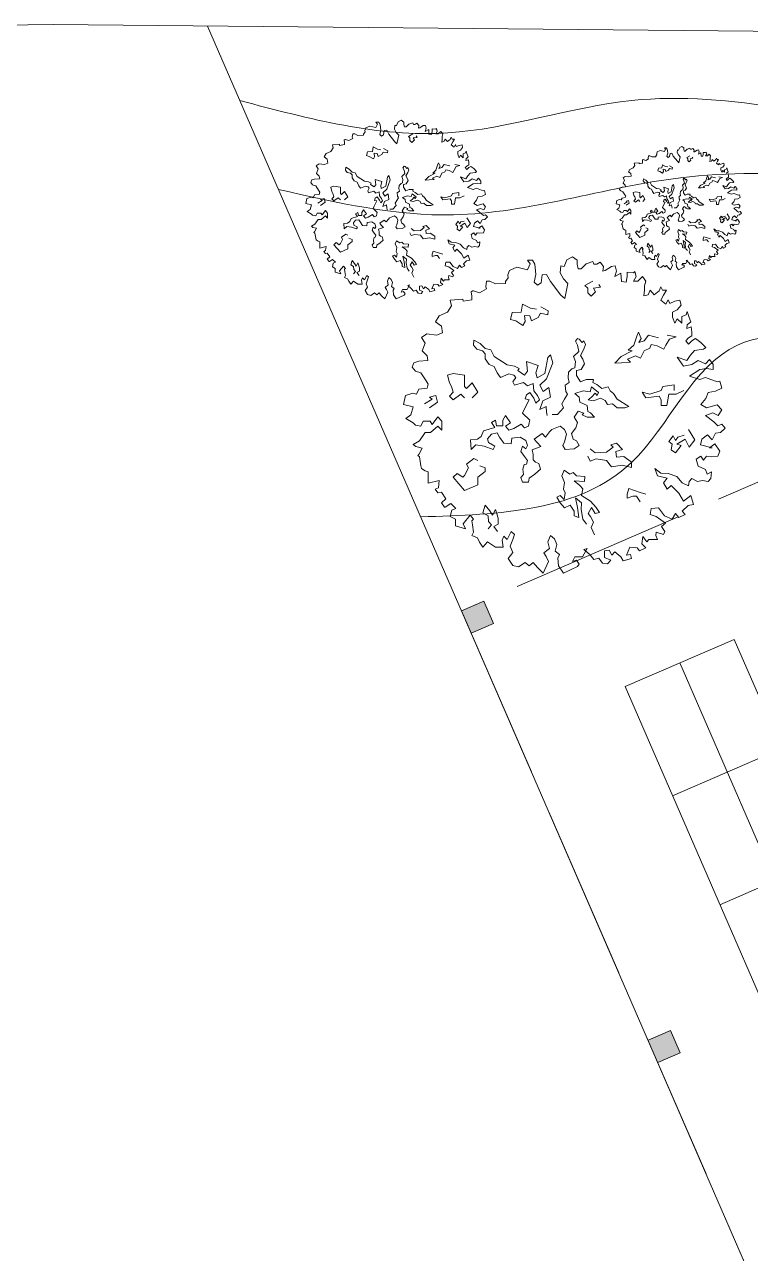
# Model space of a CAD drawing. Header units: metres. Extents: x -48 to 2360, y -1392 to 453.
# Drawn here: x 836.19 to 851.08, y -81.99 to -56.77 of the extents above; entities that cross this region are included whole.
import ezdxf

# ---------------------------------------------------------------- set-up
doc = ezdxf.new("R2010")
doc.units = ezdxf.units.M
doc.linetypes.add('ACAD_ISO02W100', pattern=[15, 12, -3])
doc.layers.get('0').update_dxf_attribs({"color": 200})
doc.layers.add('JARDINERAS', color=93, linetype='Continuous', lineweight=5, transparency=0.4)
for name, color, linetype, lineweight in [('MUROS', 31, 'Continuous', 9), ('proyecciones nuevas', 170, 'ACAD_ISO02W100', 13), ('trazo', 7, 'Continuous', 18)]:
    doc.layers.add(name, color=color, linetype=linetype, lineweight=lineweight)
doc.layers.add('Vegetación-h', color=7, linetype='Continuous', lineweight=5, true_color=0x5f7f00, transparency=0.5)

# ---------------------------------------------------------------- blocks, each defined once
blk = doc.blocks.new('arb29')
at = {"layer": 'Vegetación-h', "linetype": 'Continuous'}
for points in [[(1.833, -0.001), (1.929, -0.073), (1.976, -0.118), (2.022, -0.099), (2.061, -0.145), (2.008, -0.196), (1.95, -0.203), (1.91, -0.281), (1.857, -0.222), (1.793, -0.275), (1.774, -0.339), (1.91, -0.373), (1.878, -0.373), (1.942, -0.326), (2.001, -0.411), (1.976, -0.47), (1.905, -0.477), (1.846, -0.47), (1.812, -0.517), (1.78, -0.47), (1.727, -0.504), (1.748, -0.587), (1.833, -0.626), (1.852, -0.679), (1.905, -0.653), (1.897, -0.73), (1.865, -0.764), (1.799, -0.751), (1.74, -0.764), (1.676, -0.73), (1.644, -0.764), (1.636, -0.815), (1.565, -0.778), (1.5, -0.706), (1.402, -0.672), (1.317, -0.666), (1.245, -0.613), (1.277, -0.698), (1.389, -0.725), (1.349, -0.778), (1.389, -0.855), (1.434, -0.81), (1.525, -0.9), (1.578, -0.991), (1.663, -0.927), (1.695, -1.031), (1.631, -1.044), (1.565, -1.11), (1.597, -1.148), (1.525, -1.182), (1.487, -1.135), (1.447, -1.201), (1.357, -1.161), (1.291, -1.071), (1.206, -1.076), (1.192, -1.148), (1.264, -1.169), (1.37, -1.246), (1.323, -1.286), (1.362, -1.345), (1.349, -1.377), (1.264, -1.35), (1.259, -1.39), (1.277, -1.435), (1.232, -1.435), (1.179, -1.435), (1.155, -1.462), (1.109, -1.403), (1.096, -1.488), (1.141, -1.533), (1.07, -1.566), (1.043, -1.533), (0.958, -1.526), (0.919, -1.619), (0.966, -1.611), (0.977, -1.658), (0.881, -1.683), (0.854, -1.637), (0.783, -1.579), (0.75, -1.619), (0.716, -1.56), (0.665, -1.566), (0.665, -1.645), (0.737, -1.677), (0.698, -1.717), (0.639, -1.709), (0.599, -1.651), (0.541, -1.67), (0.495, -1.611), (0.424, -1.552), (0.463, -1.539), (0.41, -1.637), (0.32, -1.637), (0.293, -1.69), (0.339, -1.677), (0.371, -1.722), (0.352, -1.749), (0.189, -1.826), (0.131, -1.741), (0.123, -1.651), (0.144, -1.611), (0.091, -1.573), (0.11, -1.494), (0.085, -1.43), (0.038, -1.39), (0.006, -1.462), (0.025, -1.539), (-0.039, -1.592), (-0.013, -1.632), (0.014, -1.69), (-0.047, -1.826), (-0.111, -1.762), (-0.164, -1.704), (-0.209, -1.741), (-0.255, -1.704), (-0.332, -1.755), (-0.398, -1.736), (-0.451, -1.658), (-0.398, -1.586), (-0.43, -1.515), (-0.398, -1.435), (-0.379, -1.377), (-0.417, -1.345), (-0.462, -1.435), (-0.502, -1.396), (-0.523, -1.443), (-0.51, -1.526), (-0.6, -1.526), (-0.691, -1.462), (-0.744, -1.526), (-0.783, -1.467), (-0.808, -1.416), (-0.874, -1.39), (-0.855, -1.35), (-0.867, -1.265), (-0.874, -1.22), (-0.855, -1.201), (-0.893, -1.156), (-0.972, -1.254), (-0.946, -1.312), (-1.063, -1.278), (-1.063, -1.201), (-1.122, -1.169), (-1.103, -1.097), (-1.057, -1.076), (-1.116, -1.018), (-1.18, -1.063), (-1.188, -1.063), (-1.225, -1.012), (-1.174, -0.967), (-1.225, -0.887), (-1.265, -0.895), (-1.297, -0.855), (-1.259, -0.836), (-1.252, -0.751), (-1.377, -0.783), (-1.377, -0.719), (-1.377, -0.653), (-1.414, -0.64), (-1.454, -0.613), (-1.462, -0.581), (-1.48, -0.477), (-1.499, -0.464), (-1.486, -0.451), (-1.448, -0.379), (-1.52, -0.36), (-1.552, -0.334), (-1.48, -0.294), (-1.414, -0.196), (-1.35, -0.196), (-1.265, -0.124), (-1.22, -0.171), (-1.22, -0.065), (-1.265, -0.014), (-1.331, -0.105), (-1.356, -0.065), (-1.435, -0.065), (-1.462, -0.124), (-1.526, -0.112), (-1.552, -0.086), (-1.637, -0.033), (-1.579, 0.007), (-1.552, 0.103), (-1.664, 0.129), (-1.643, 0.233), (-1.558, 0.26), (-1.513, 0.247), (-1.486, 0.305), (-1.39, 0.318), (-1.377, 0.364), (-1.403, 0.403), (-1.462, 0.494), (-1.526, 0.515), (-1.565, 0.56), (-1.545, 0.613), (-1.486, 0.632), (-1.382, 0.638), (-1.39, 0.691), (-1.448, 0.749), (-1.414, 0.84), (-1.454, 0.906), (-1.395, 0.946), (-1.284, 0.933), (-1.212, 0.957), (-1.225, 1.037), (-1.292, 1.088), (-1.252, 1.154), (-1.154, 1.199), (-1.108, 1.271), (-1.122, 1.337), (-0.978, 1.35), (-0.972, 1.324), (-0.874, 1.343), (-0.874, 1.382), (-0.88, 1.433), (-0.861, 1.447), (-0.855, 1.447), (-0.783, 1.422), (-0.704, 1.467), (-0.712, 1.492), (-0.704, 1.558), (-0.664, 1.558), (-0.6, 1.526), (-0.483, 1.532), (-0.483, 1.552), (-0.451, 1.598), (-0.457, 1.63), (-0.438, 1.683), (-0.353, 1.721), (-0.228, 1.688), (-0.196, 1.76), (-0.228, 1.8), (-0.17, 1.8), (-0.143, 1.755), (-0.13, 1.636), (-0.151, 1.545), (-0.111, 1.513), (-0.071, 1.539), (-0.058, 1.63), (-0.007, 1.636), (0.038, 1.552), (0.157, 1.396), (0.203, 1.356), (0.24, 1.532), (0.189, 1.585), (0.15, 1.656), (0.157, 1.734), (0.195, 1.728)], [(0.195, 1.728), (0.227, 1.806), (0.293, 1.838), (0.346, 1.8), (0.346, 1.755), (0.359, 1.702), (0.392, 1.702), (0.45, 1.76), (0.528, 1.787), (0.541, 1.755), (0.573, 1.755), (0.613, 1.779), (0.652, 1.728), (0.645, 1.675), (0.671, 1.683), (0.743, 1.728), (0.788, 1.734), (0.801, 1.675), (0.783, 1.611), (0.854, 1.649), (0.86, 1.552), (0.913, 1.545), (0.926, 1.611), (0.926, 1.662), (0.998, 1.656), (1.017, 1.67), (1.03, 1.611), (0.998, 1.558), (1.049, 1.558), (1.102, 1.611), (1.141, 1.558), (1.128, 1.505), (1.128, 1.454), (1.121, 1.388), (1.168, 1.401), (1.192, 1.454), (1.24, 1.401), (1.298, 1.447), (1.317, 1.492), (1.336, 1.454), (1.381, 1.454), (1.349, 1.396), (1.317, 1.337), (1.376, 1.29), (1.402, 1.343), (1.421, 1.297), (1.48, 1.324), (1.538, 1.337), (1.551, 1.278), (1.506, 1.225), (1.453, 1.199), (1.453, 1.14), (1.48, 1.069), (1.506, 1.122), (1.559, 1.069), (1.559, 1.148), (1.61, 1.167), (1.623, 1.207), (1.644, 1.135), (1.663, 1.088), (1.623, 1.05), (1.617, 1.01), (1.668, 1.029), (1.676, 0.965), (1.676, 0.925), (1.636, 0.899), (1.604, 0.866), (1.636, 0.827), (1.676, 0.866), (1.716, 0.893), (1.78, 0.848), (1.838, 0.789), (1.812, 0.768), (1.708, 0.755), (1.655, 0.696), (1.617, 0.638), (1.506, 0.677), (1.578, 0.574), (1.676, 0.592), (1.748, 0.638), (1.833, 0.6), (1.878, 0.651), (1.923, 0.592), (1.923, 0.534), (1.846, 0.547), (1.767, 0.534), (1.65, 0.456), (1.767, 0.417), (1.833, 0.443), (1.969, 0.39), (2.001, 0.398), (2.022, 0.318), (1.95, 0.281), (1.865, 0.267), (1.838, 0.196), (1.78, 0.129), (1.846, 0.09), (1.969, 0.124), (2.022, 0.065), (1.982, -0.001), (1.918, 0.031), (1.833, -0.001)], [(0.528, 1.559), (0.437, 1.507), (0.469, 1.475), (0.469, 1.422), (0.508, 1.382), (0.561, 1.435), (0.535, 1.475), (0.619, 1.487), (0.6, 1.52)], [(-0.124, 1.233), (-0.195, 1.246), (-0.286, 1.291), (-0.3, 1.2), (-0.404, 1.194), (-0.424, 1.115), (-0.365, 1.096), (-0.281, 1.044), (-0.254, 1.089), (-0.261, 1.161), (-0.202, 1.155), (-0.182, 1.096), (-0.104, 1.135), (-0.078, 1.187), (0.007, 1.167), (0.013, 1.214), (-0.072, 1.259)], [(0.059, 0.013), (0.118, 0.013), (0.189, 0.091), (0.17, 0.137), (0.202, 0.189), (0.235, 0.248), (0.215, 0.28), (0.209, 0.352), (0.254, 0.384), (0.241, 0.436), (0.248, 0.502), (0.287, 0.541), (0.32, 0.554), (0.326, 0.626), (0.306, 0.685), (0.365, 0.744), (0.352, 0.815), (0.326, 0.861), (0.352, 0.894), (0.372, 0.887), (0.404, 0.848), (0.424, 0.867), (0.444, 0.822), (0.424, 0.769), (0.385, 0.697), (0.411, 0.652), (0.431, 0.6), (0.392, 0.535), (0.34, 0.522), (0.34, 0.463), (0.385, 0.391), (0.451, 0.418), (0.535, 0.418), (0.528, 0.384), (0.574, 0.359), (0.633, 0.313), (0.705, 0.332), (0.73, 0.286), (0.769, 0.254), (0.809, 0.189), (0.946, 0.104), (0.9, 0.091), (0.809, 0.091), (0.757, 0.137), (0.698, 0.13), (0.672, 0.175), (0.619, 0.202), (0.535, 0.17), (0.476, 0.182), (0.515, 0.215), (0.555, 0.261), (0.58, 0.234), (0.594, 0.268), (0.515, 0.332), (0.496, 0.274), (0.417, 0.286), (0.32, 0.254), (0.372, 0.215), (0.378, 0.157), (0.463, 0.118), (0.469, 0.046), (0.503, 0.032), (0.548, -0.02), (0.463, -0.02), (0.404, 0.007), (0.424, 0.026), (0.359, 0.052), (0.313, -0.02), (0.352, -0.079), (0.333, -0.144), (0.281, -0.209), (0.3, -0.274), (0.34, -0.294), (0.372, -0.346), (0.313, -0.385), (0.209, -0.392), (0.183, -0.346), (0.202, -0.306), (0.222, -0.215), (0.202, -0.163), (0.15, -0.124), (0.052, -0.163), (0.027, -0.19), (-0.02, -0.249), (-0.059, -0.209), (-0.15, -0.274), (-0.118, -0.313), (-0.072, -0.359), (-0.176, -0.399), (-0.163, -0.451), (-0.163, -0.515), (-0.137, -0.542), (-0.098, -0.555), (-0.078, -0.62), (-0.143, -0.678), (-0.209, -0.724), (-0.215, -0.771), (-0.286, -0.771), (-0.306, -0.718), (-0.274, -0.685), (-0.281, -0.62), (-0.267, -0.567), (-0.241, -0.562), (-0.229, -0.522), (-0.261, -0.476), (-0.306, -0.418), (-0.286, -0.353), (-0.248, -0.385), (-0.229, -0.346), (-0.248, -0.288), (-0.313, -0.249), (-0.411, -0.261), (-0.417, -0.326), (-0.502, -0.32), (-0.554, -0.249), (-0.58, -0.202), (-0.646, -0.215), (-0.691, -0.268), (-0.678, -0.313), (-0.606, -0.353), (-0.626, -0.392), (-0.73, -0.353), (-0.828, -0.34), (-0.88, -0.392), (-0.887, -0.281), (-0.808, -0.274), (-0.763, -0.242), (-0.737, -0.177), (-0.606, -0.138), (-0.646, -0.079), (-0.599, -0.052), (-0.587, -0.118), (-0.515, -0.118), (-0.515, -0.052), (-0.483, 0), (-0.424, -0.085), (-0.483, -0.124), (-0.443, -0.17), (-0.385, -0.15), (-0.3, -0.098), (-0.261, -0.144), (-0.215, -0.124), (-0.209, -0.085), (-0.202, -0.052), (-0.286, 0.026), (-0.261, 0.078), (-0.209, 0.182), (-0.254, 0.195), (-0.241, 0.241), (-0.202, 0.268), (-0.156, 0.202), (-0.13, 0.143), (-0.091, 0.182), (-0.111, 0.234), (-0.156, 0.286), (-0.163, 0.372), (-0.229, 0.345), (-0.274, 0.384), (-0.378, 0.352), (-0.397, 0.391), (-0.365, 0.443), (-0.385, 0.47), (-0.443, 0.483), (-0.542, 0.443), (-0.58, 0.495), (-0.613, 0.567), (-0.672, 0.593), (-0.717, 0.658), (-0.717, 0.717), (-0.75, 0.75), (-0.815, 0.769), (-0.855, 0.815), (-0.848, 0.874), (-0.776, 0.835), (-0.717, 0.776), (-0.652, 0.763), (-0.613, 0.685), (-0.463, 0.587), (-0.378, 0.574), (-0.326, 0.547), (-0.339, 0.522), (-0.261, 0.47), (-0.229, 0.515), (-0.241, 0.626), (-0.104, 0.581), (-0.13, 0.495), (-0.118, 0.436), (-0.026, 0.489), (0.007, 0.672), (0.039, 0.704), (0.065, 0.613), (-0.007, 0.424), (-0.084, 0.352), (-0.046, 0.28), (0.02, 0.326), (0.039, 0.215), (-0.052, 0.17), (-0.084, 0.071), (-0.013, 0.104), (-0.007, 0.039), (0, 0)], [(1.291, 0.901), (1.174, 0.933), (1.122, 0.867), (1.063, 0.848), (1.089, 0.894), (1.057, 0.965), (1.037, 0.919), (1.004, 0.815), (0.939, 0.756), (0.985, 0.75), (0.855, 0.685), (0.782, 0.606), (0.861, 0.613), (0.966, 0.62), (0.932, 0.652), (1.024, 0.692), (1.082, 0.665), (1.122, 0.75), (1.187, 0.783), (1.206, 0.822), (1.272, 0.808), (1.35, 0.769), (1.376, 0.815), (1.415, 0.887), (1.494, 0.913), (1.39, 0.933)], [(-0.87, 0.204), (-0.804, 0.27), (-0.87, 0.379), (-0.935, 0.314), (-0.956, 0.336), (-0.956, 0.467), (-1.089, 0.488), (-1.154, 0.467), (-1.132, 0.379), (-1.11, 0.336), (-1.089, 0.27), (-1.132, 0.226), (-1.089, 0.183), (-1.001, 0.248), (-0.956, 0.204)], [(1.472, 0.291), (1.472, 0.357), (1.341, 0.336), (1.319, 0.291), (1.188, 0.248), (1.1, 0.27), (1.144, 0.204), (1.297, 0.226), (1.319, 0.183), (1.319, 0.117), (1.384, 0.117), (1.407, 0.248), (1.494, 0.248), (1.582, 0.291)], [(-1.422, 0.137), (-1.331, 0.189), (-1.363, 0.215), (-1.291, 0.234), (-1.272, 0.157), (-1.363, 0.091)], [(1.585, -0.229), (1.513, -0.249), (1.487, -0.288), (1.461, -0.235), (1.408, -0.301), (1.447, -0.333), (1.435, -0.399), (1.487, -0.431), (1.553, -0.346), (1.501, -0.333), (1.598, -0.274), (1.644, -0.365), (1.709, -0.281), (1.637, -0.163)], [(0.496, -0.385), (0.555, -0.431), (0.685, -0.424), (0.764, -0.365), (0.737, -0.34), (0.802, -0.32), (0.874, -0.392), (0.796, -0.418), (0.802, -0.483), (0.887, -0.476), (0.978, -0.542), (0.978, -0.601), (0.868, -0.574), (0.744, -0.594), (0.685, -0.522), (0.567, -0.503), (0.496, -0.529), (0.469, -0.47)], [(-0.804, -0.519), (-0.848, -0.496), (-0.935, -0.562), (-0.913, -0.605), (-0.956, -0.693), (-0.979, -0.715), (-1.044, -0.671), (-1.089, -0.715), (-0.956, -0.869), (-0.804, -0.803), (-0.804, -0.715), (-0.717, -0.65), (-0.717, -0.605), (-0.782, -0.584)], [(0.548, -1.384), (0.508, -1.298), (0.535, -1.234), (0.503, -1.168), (0.476, -1.136), (0.515, -1.064), (0.555, -1.136), (0.607, -1.123), (0.567, -1.064), (0.503, -0.992), (0.398, -0.927), (0.411, -0.848), (0.378, -0.809), (0.313, -0.757), (0.431, -0.764), (0.437, -0.705), (0.34, -0.698), (0.3, -0.66), (0.261, -0.678), (0.195, -0.633), (0.17, -0.698), (0.202, -0.776), (0.189, -0.855), (0.209, -0.894), (0.195, -0.973), (0.15, -0.927), (0.111, -0.946), (0.15, -1.012), (0.202, -1.07), (0.267, -1.037), (0.313, -1.109), (0.313, -1.161), (0.365, -1.181), (0.352, -1.064), (0.326, -0.953), (0.398, -1.012), (0.392, -1.089), (0.411, -1.2), (0.456, -1.259)], [(1.144, -0.912), (1.078, -0.89), (0.947, -0.846), (0.926, -0.912), (0.926, -0.956), (0.991, -0.934), (1.034, -0.934), (1.078, -1)], [(-0.685, -1.311), (-0.646, -1.266), (-0.678, -1.227), (-0.685, -1.161), (-0.744, -1.129), (-0.717, -1.037), (-0.665, -1.103), (-0.633, -1.155), (-0.599, -1.089), (-0.567, -1.188), (-0.567, -1.259), (-0.619, -1.286), (-0.574, -1.345)]]:
    blk.add_lwpolyline(points, dxfattribs=at)

msp = doc.modelspace()

# ---------------------------------------------------------------- hatches: boundary and pattern name
at = {"layer": 'MUROS', "ltscale": 7, "transparency": 33554687}
h = msp.add_hatch(color=256, dxfattribs=at)
h.dxf.hatch_style = 1
h.paths.add_polyline_path([(877.948, -75.235), (877.811, -75.294), (877.89, -75.478), (878.028, -75.418)])
h.paths.add_polyline_path([(877.811, -75.294), (877.765, -75.314), (877.844, -75.498), (877.89, -75.478)])
h.paths.add_polyline_path([(869.718, -78.808), (869.534, -78.888), (869.614, -79.071), (869.797, -78.991)])
h.paths.add_polyline_path([(869.614, -79.071), (869.155, -79.27), (869.354, -79.729), (869.813, -79.53)])
h.paths.add_polyline_path([(865.81, -70.309), (865.351, -70.508), (865.55, -70.967), (866.009, -70.768)])
h.paths.add_polyline_path([(861.984, -61.496), (861.525, -61.695), (861.724, -62.154), (862.183, -61.955)])
h.paths.add_polyline_path([(845.614, -68.603), (845.156, -68.802), (845.355, -69.261), (845.813, -69.062)])
h.paths.add_polyline_path([(849.44, -77.416), (848.982, -77.615), (849.181, -78.074), (849.64, -77.875)])
h.paths.add_polyline_path([(853.244, -86.178), (852.786, -86.377), (852.985, -86.836), (853.443, -86.636)])
h.paths.add_polyline_path([(874.75, -90.901), (874.291, -91.1), (874.49, -91.559), (874.949, -91.359)])
h.paths.add_polyline_path([(858.38, -98.008), (857.922, -98.207), (858.121, -98.665), (858.579, -98.466)])

# ---------------------------------------------------------------- linework, layer by layer
at = {"layer": 'JARDINERAS', "transparency": 33554585}
for p, q in [((850.751, -69.388), (848.513, -70.359)), ((850.751, -69.388), (855.61, -80.578)), ((849.632, -69.873), (854.491, -81.064)), ((851.723, -71.626), (849.485, -72.597)), ((852.695, -73.864), (850.456, -74.836))]:
    msp.add_line(p, q, dxfattribs=at)
msp.add_lwpolyline([(855.61, -80.578), (853.372, -81.55), (848.513, -70.359)], dxfattribs=at)
for points in [[(840.609, -58.329), (844.874, -58.994), (848.649, -58.329), (854.827, -59.024), (858.544, -59.241), (864.689, -59.022), (880.806, -59.51), (890.034, -59.51), (899.617, -60.412)], [(844.318, -66.874), (848.645, -65.755), (850.814, -63.351), (853.478, -62.919), (855.513, -60.595)]]:
    msp.add_spline(points, degree=3, dxfattribs=at)
at = {"layer": 'JARDINERAS', "ltscale": 7, "transparency": 33554585}
msp.add_spline([(841.401, -60.155), (844.992, -60.676), (849.646, -59.914), (852.619, -59.914), (855.513, -60.412)], degree=3, dxfattribs=at)
at = {"layer": 'MUROS', "transparency": 33554687}
for points in [[(845.355, -69.261), (845.813, -69.062), (845.614, -68.603), (845.156, -68.802)], [(849.181, -78.074), (849.64, -77.875), (849.44, -77.416), (848.982, -77.615)]]:
    msp.add_lwpolyline(points, dxfattribs=at)
at = {"layer": 'proyecciones nuevas', "ltscale": 0.3, "transparency": 33554559}
msp.add_lwpolyline([(861.984, -61.496), (845.156, -68.802), (858.121, -98.665), (858.579, -98.466), (874.949, -91.359), (869.614, -79.071), (866.009, -70.768), (863.119, -64.11)], close=True, dxfattribs=at)
at = {"layer": 'trazo', "transparency": 33554559}
for points in [[(962.157, -100.216), (962.015, -98.687), (954.251, -56.975), (894.926, -57.324), (836.783, -56.77), (804.07, -57.198), (786.514, -58.008), (756.702, -57.537), (734.639, -58.154), (691.667, -58.68), (667.34, -59.668)], [(858.218, -98.889), (839.945, -56.8)]]:
    msp.add_lwpolyline(points, dxfattribs=at)

# ---------------------------------------------------------------- block references
at = {"transparency": 33554687}
msp.add_blockref('arb29', (843.629, -60.573), dxfattribs=at)
for p, xscale, yscale, zscale in [((849.475, -60.541), 0.6905351496629697, 0.6905351496629697, 0.6905351496629697), ((846.914, -64.795), 1.770870424509718, 1.770870424509718, 1.770870424509718)]:
    msp.add_blockref('arb29', p, dxfattribs=dict(at, xscale=xscale, yscale=yscale, zscale=zscale))

doc.saveas('drawing.dxf')
